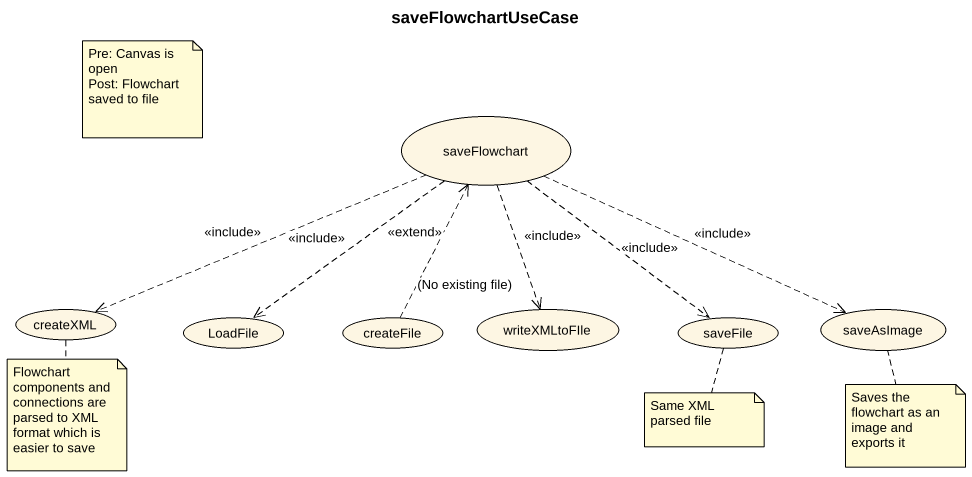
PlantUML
@startuml
title saveFlowchartUseCase
usecase saveFlowchart
usecase createXML
usecase LoadFile
usecase createFile
usecase writeXMLtoFIle
usecase saveFile
usecase saveAsImage
saveFlowchart .left.> createXML : <<include>>
saveFlowchart ..> LoadFile : <<include>>
saveFlowchart ..> writeXMLtoFIle : <<include>>
saveFlowchart ..> saveFile : <<include>>
saveFlowchart .right.> saveAsImage : <<include>>
createFile .up.> saveFlowchart : <<extend>>\n(No existing file)
note as N1
  Pre: Canvas is open
  Post: Flowchart saved to file
end note
note bottom of createXML : Flowchart components and connections are parsed to XML format which is easier to save
note bottom of saveFile : Same XML parsed file
note bottom of saveAsImage : Saves the flowchart as an image and exports it
@enduml
